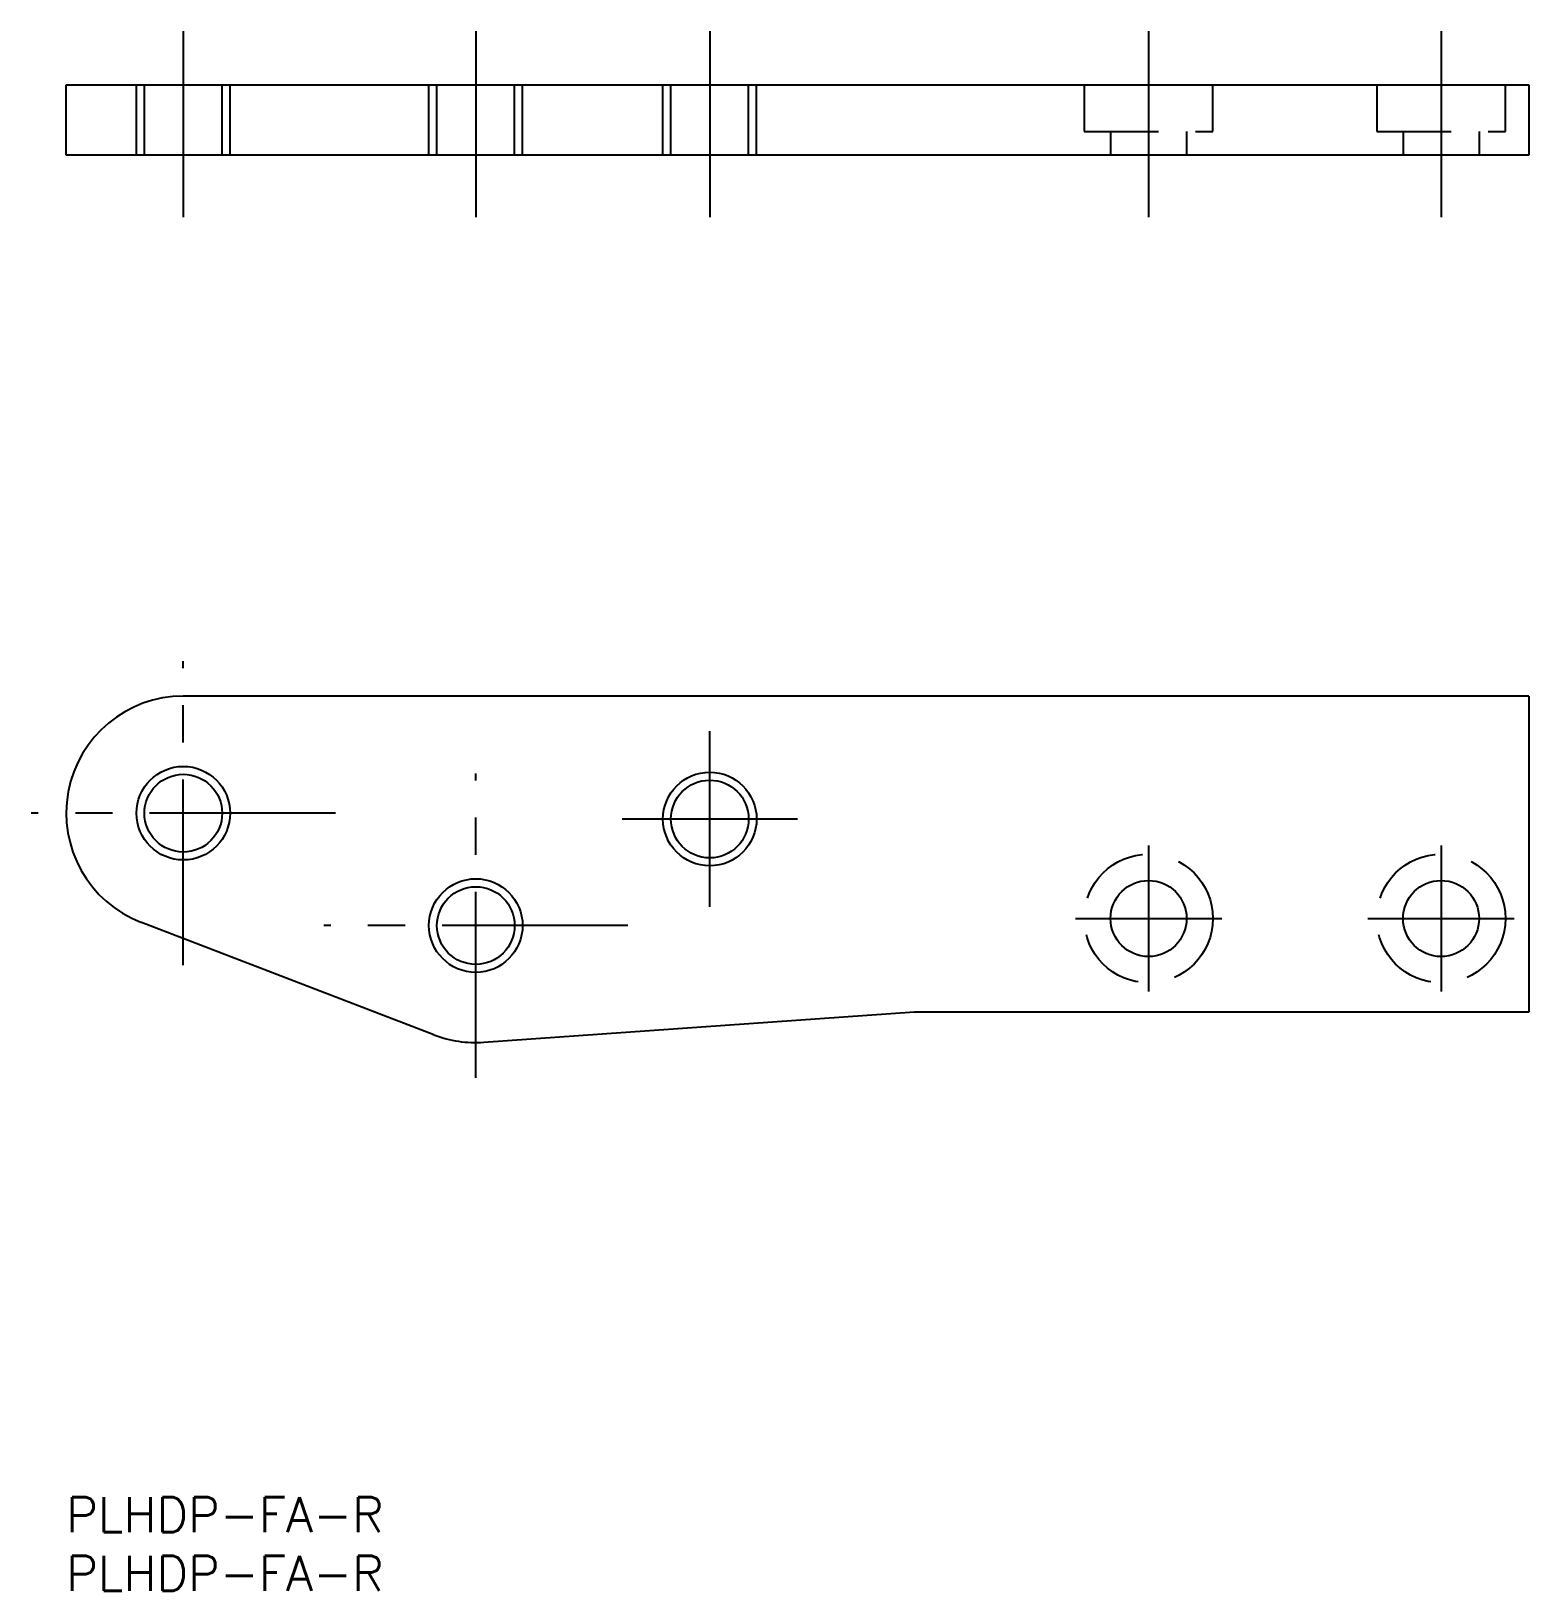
# Model space of a CAD drawing. Extents: x -3 to 125, y -8 to 125.
import ezdxf

# ---------------------------------------------------------------- set-up
doc = ezdxf.new("R2010")
doc.units = 0
doc.header["$LTSCALE"] = 0.5
doc.linetypes.add('CENTER', pattern=[50.8, 31.75, -6.35, 6.35, -6.35])
doc.linetypes.add('DASHED', pattern=[19.05, 12.7, -6.35])
doc.layers.get('0').update_dxf_attribs({"linetype": 'CONTINUOUS'})
doc.layers.add('CENTER', color=1, linetype='CENTER')
doc.styles.get("Standard").update_dxf_attribs({"font": 'txt.shx', "height": 3, "bigfont": 'bigfont.shx'})

# ---------------------------------------------------------------- blocks, each defined once
blk = doc.blocks.new('*U26')
at = {"color": 7, "linetype": 'CONTINUOUS'}
blk.add_text('PLHDP-FA-R', height=3, dxfattribs=at).set_placement((0, -3))
blk = doc.blocks.new('*U27')
at = {"color": 7, "linetype": 'CONTINUOUS'}
blk.add_text('PLHDP-FA-R', height=3, dxfattribs=at).set_placement((0, -8))

msp = doc.modelspace()

# ---------------------------------------------------------------- linework, layer by layer
at = {"color": 7, "linetype": 'CONTINUOUS'}
for p, q in [((0, 120.67), (125, 120.67)), ((0, 114.67), (0, 120.67)), ((125, 120.67), (125, 114.67)), ((125, 114.67), (0, 114.67)), ((125, 68.44), (10, 68.44)), ((125, 68.44), (125, 41.44)), ((31.42, 39.5), (6.42, 49.1)), ((72.5, 41.44), (35.7, 38.86)), ((125, 41.44), (72.5, 41.44))]:
    msp.add_line(p, q, dxfattribs=at)
at = {"color": 3, "linetype": 'DASHED'}
for p, q in [((6, 114.67), (6, 120.67)), ((6.68, 114.67), (6.68, 120.67)), ((13.32, 114.67), (13.32, 120.67)), ((14, 114.67), (14, 120.67)), ((31, 114.67), (31, 120.67)), ((31.67, 114.67), (31.67, 120.67)), ((38.32, 114.67), (38.32, 120.67)), ((39, 114.67), (39, 120.67)), ((51, 114.67), (51, 120.67)), ((51.68, 114.67), (51.68, 120.67)), ((58.32, 114.67), (58.32, 120.67)), ((59, 114.67), (59, 120.67)), ((87, 120.67), (87, 116.67)), ((98, 116.67), (98, 120.67)), ((112, 120.67), (112, 116.67)), ((123, 116.67), (123, 120.67)), ((87, 116.67), (98, 116.67)), ((89.25, 116.67), (89.25, 114.67)), ((95.75, 116.67), (95.75, 114.67)), ((112, 116.67), (123, 116.67)), ((114.25, 116.67), (114.25, 114.67)), ((120.75, 116.67), (120.75, 114.67))]:
    msp.add_line(p, q, dxfattribs=at)
at = {"color": 3, "linetype": 'CONTINUOUS'}
for centre in [(10, 58.44), (55, 57.94), (35, 48.84)]:
    msp.add_circle(centre, 4, dxfattribs=at)
at = {"color": 7, "linetype": 'CONTINUOUS'}
for centre, radius in [((10, 58.44), 3.32), ((55, 57.94), 3.32), ((35, 48.84), 3.32), ((92.5, 49.44), 3.25), ((117.5, 49.44), 3.25)]:
    msp.add_circle(centre, radius, dxfattribs=at)
at = {"color": 3, "linetype": 'DASHED'}
for centre in [(92.5, 49.44), (117.5, 49.44)]:
    msp.add_circle(centre, 5.5, dxfattribs=at)
at = {"color": 7, "linetype": 'CONTINUOUS'}
for centre, start, end in [((10, 58.44), 90, 248.9932), ((35, 48.84), 248.9932, 274.0034)]:
    msp.add_arc(centre, 10, start, end, dxfattribs=at)
at = {"layer": 'CENTER', "color": 1, "linetype": 'CENTER'}
for p, q in [((10, 125.25), (10, 109.1)), ((35, 125.25), (35, 109.1)), ((55, 125.25), (55, 109.1)), ((92.5, 125.25), (92.5, 109.1)), ((117.5, 125.25), (117.5, 109.1)), ((10, 45.44), (10, 71.44)), ((55, 50.44), (55, 65.44)), ((35, 35.84), (35, 61.84)), ((23, 58.44), (-3, 58.44)), ((62.5, 57.94), (47.5, 57.94)), ((92.5, 55.69), (92.5, 43.19)), ((117.5, 55.69), (117.5, 43.19)), ((86.25, 49.44), (98.75, 49.44)), ((111.25, 49.44), (123.75, 49.44)), ((48, 48.84), (22, 48.84))]:
    msp.add_line(p, q, dxfattribs=at)

# ---------------------------------------------------------------- block references
at = {"color": 7, "linetype": 'CONTINUOUS'}
for name in ['*U26', '*U27']:
    msp.add_blockref(name, (0, 0), dxfattribs=at)

doc.saveas('drawing.dxf')
